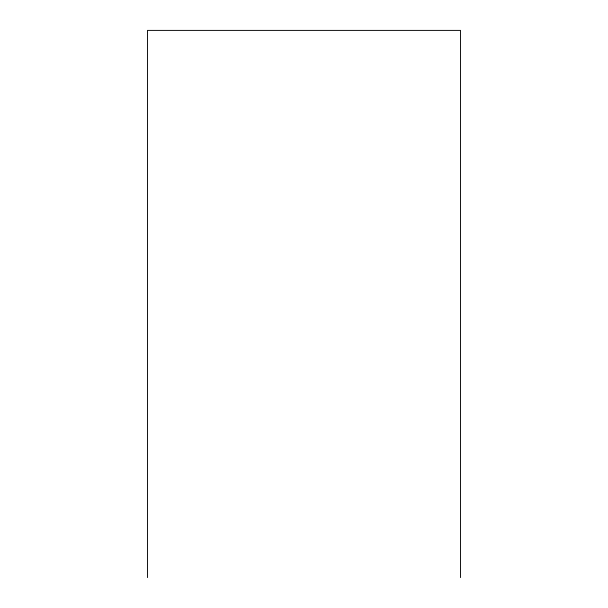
<?xml version="1.0" encoding="UTF-8"?>
<svg xmlns="http://www.w3.org/2000/svg" width="608" height="608" viewBox="0 0 608 608"><rect width="100%" height="100%" fill="white"/><g stroke="black" fill="none" stroke-linecap="round" stroke-linejoin="round"><path stroke-width="0.91" d="M460.514 577.6L460.514 30.4L147.486 30.4L147.486 577.6"/></g></svg>
